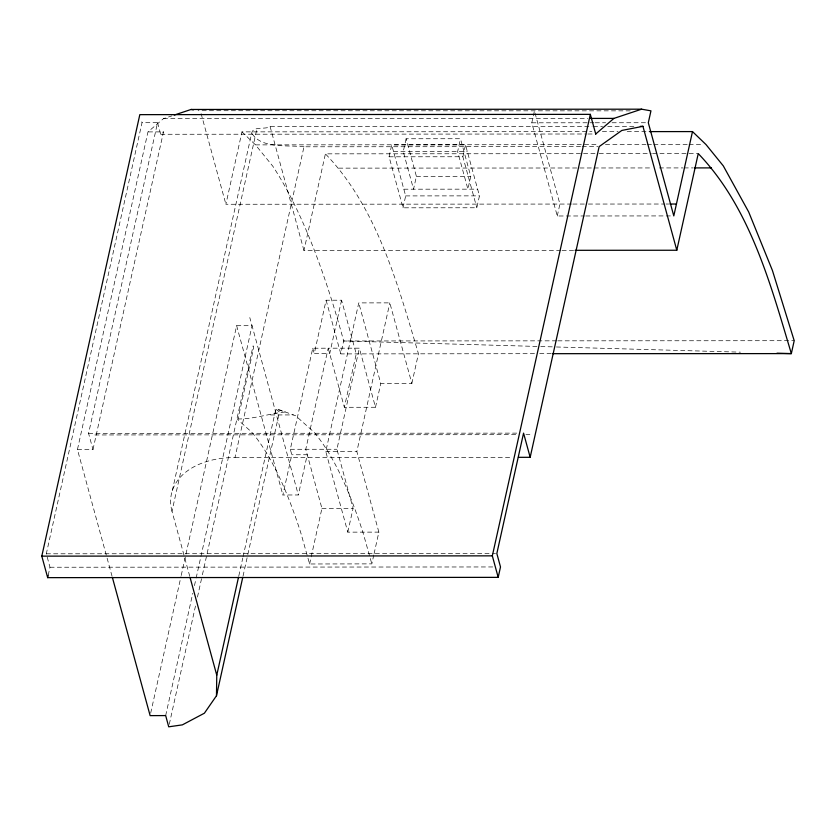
<?xml version="1.0" encoding="UTF-8"?>
<svg xmlns="http://www.w3.org/2000/svg" width="836" height="836" viewBox="0 0 836 836"><rect width="100%" height="100%" fill="white"/><g stroke="black" fill="none" stroke-linecap="round" stroke-linejoin="round"><path stroke-width="0.63" stroke-dasharray="4.18 3.13" d="M373.796 554.989L371.821 563.872L309.613 563.986L300.887 533.086A598.137 147.324 90 0 0 251.552 431.982L237.842 419.745L253.59 347.995L253.109 345.853L202.27 575.419M165.674 715.585L192.771 593.267M194.464 585.628L195.875 579.254M196.157 577.979L252.044 325.695L249.786 317.586M169.28 724.279L195.499 605.954M197.474 597.05L201.988 576.694M309.613 563.986L321.923 508.382L305.767 449.277L328.203 348.194L359.355 348.173L375.5 407.268L344.348 407.289L328.203 348.194L312.758 348.225L290.311 449.287L291.806 454.753L282.871 494.985L298.327 494.975L307.261 454.742L291.806 454.753M557.278 215.991L559.911 204.057L534.434 110.916L531.79 122.808L557.278 215.991L584.468 215.97M48.185 575.335L49.982 567.236L46.314 553.798L142.016 122.704L141.075 119.245M112.066 576.307L77.445 449.538L147.962 131.9L163.407 118.691L171.829 115.88M77.445 449.538L92.984 449.528L88.574 433.403L157.555 122.693L142.016 122.704M92.984 449.528L163.49 131.9L147.962 131.9M571.563 204.057L225.898 204.266L241.97 131.869L591.94 131.649M172.3 490.722L251.73 132.934C253.172 125.787 265.451 129.904 270.101 126.57L592.107 126.361M189.772 576.349L171.997 511.287L256.84 129.152M150.689 713.087L180.942 576.735M181.224 575.461L236.64 325.706L252.044 325.695L298.327 494.975M171.997 511.287A80.141 52.093 12.5 0 1 235 457.501L303.98 146.791L580.863 146.613M560.768 250.319L303.949 250.486L325.403 153.845L582.222 153.688M238.803 575.92L242.764 558.103M243.046 556.828L275.817 409.191L277.291 408.982L295.714 415.805L313.793 431.951A598.137 147.324 90 0 1 363.137 533.054L371.821 563.872M243.025 576.14L247.55 555.783M247.832 554.508L279.464 411.981L275.817 409.191L285.379 411.981C269.307 413.475 253.486 419.369 236.943 418.94L237.842 419.745M341.569 300.208L329.697 353.67L314.242 353.68L326.113 300.218L341.569 300.208L356.261 353.9L344.348 407.289M534.486 353.691L340.806 353.91L343.669 340.973A897.634 221.091 90 0 0 272.776 166.176L255.502 144.879L241.97 131.869M389.074 156.802L391.718 144.9L465.506 144.847L479.456 195.864L476.823 207.767L403.025 207.809L389.074 156.802L462.872 156.75L476.823 207.767M374.079 553.714L378.865 532.124L347.797 532.145L325.779 451.555L358.759 302.893L389.827 302.872L411.855 383.463L380.777 383.484L358.759 302.893M347.797 532.145L353.074 508.361L336.918 449.266L359.355 348.173M406.108 138.755L403.255 151.609L413.538 189.197L416.391 176.344L406.108 138.755L460.479 138.724L470.762 176.312L467.909 189.155L457.637 151.567L460.479 138.724M403.025 207.809L405.669 195.906L391.718 144.9M378.865 532.124L356.847 451.534L389.827 302.872M375.5 407.268L380.777 383.484M411.855 383.463L418.449 353.722C397.675 284.146 377.057 207.547 325.403 153.845M462.872 156.75L465.506 144.847M157.555 122.693L160.721 134.272L163.49 131.9M630.24 110.854L198.09 110.707M163.407 118.691L587.812 118.419M531.79 122.808L588.753 122.767M590.049 122.767L593.936 122.767M595.232 122.767L605.588 122.756M612.057 122.756L648.308 122.735M593.414 126.361L602.537 126.361M607.751 126.351L636.436 126.34M602.39 131.639L618.055 131.628M627.199 131.628L649.405 131.607M160.721 134.272L586.59 134M587.896 134L593.1 134M255.502 144.879L597.635 144.659M605.473 144.649L645.956 144.628M647.263 144.628L652.488 144.628M653.794 144.628L687.746 144.597M689.052 144.597L703.41 144.597M582.169 146.613L597.845 146.603M393.547 151.609L467.345 151.567M583.528 153.678L597.865 153.678M599.172 153.667L651.317 153.636M652.623 153.636L687.819 153.615M689.125 153.615L698.248 153.605M338.643 168.141L592.86 167.973M594.166 167.973L651.526 167.942M659.343 167.931L682.813 167.921M684.12 167.921L693.243 167.911M416.391 176.344L470.762 176.312M403.83 189.197L477.628 189.155M405.669 195.906L479.456 195.864M572.859 204.057L587.102 204.047M588.387 204.047L664.777 204.026M666.073 204.026L668.664 204.026M585.764 215.97L672.499 215.918M562.074 250.319L573.809 250.309M556.536 340.837L343.669 340.973L539.439 346.501M557.842 340.837L794.2 340.691M539.701 353.68L551.436 353.68M270.603 414.949L293.363 414.928M88.574 433.403L517.056 433.132M94.886 434.95L516.847 434.678M525.969 434.678L529.878 434.668M290.311 449.287L336.918 449.266M325.779 451.555L356.847 451.534M235 457.501L511.883 457.323M321.923 508.382L353.074 508.361M46.314 553.798L495.529 553.516M49.982 567.236L492.676 566.954M303.98 146.791C288.232 144.774 260.748 149.153 251.73 132.934M540.746 346.532L555.104 346.94M556.41 346.982L740.435 352.165M326.113 300.218L340.806 353.91M201.11 113.644L225.898 204.266M270.101 126.57L303.949 250.486M312.758 348.225L314.242 353.68M236.64 325.706L282.871 494.985"/><path stroke-width="1.25" d="M112.411 577.561L150.125 715.626L165.674 715.585L168.715 726.818L182.373 724.864L204.392 713.202L216.472 695.761L216.764 675.185L238.521 577.185M518.414 457.323L530.17 457.313L523.566 433.132L496.835 553.516L500.503 566.954L498.193 577.362L47.673 577.645L41.8 556.139L139.821 114.647L590.341 114.354L595.755 134.147M47.673 577.645L48.185 575.335M216.472 695.761L242.743 577.415M498.193 577.362L492.331 555.856L590.341 114.354M530.17 457.313L599.151 146.603L621.827 130.447L642.947 126.33L676.794 250.246L575.105 250.309M649.405 131.607L692.49 131.586L673.795 215.918L648.308 122.735L650.951 110.843L641.599 109.182L191.068 109.464L174.233 115.075M676.794 250.246L698.248 153.605C749.934 207.338 770.552 283.989 791.337 353.607L552.742 353.68M595.713 133.99L613.927 118.398L641.599 109.182M590.425 118.419L613.927 118.398M640.345 126.33L642.947 126.33M694.549 167.911L711.488 167.9M669.96 204.026L676.439 204.026M41.8 556.139L492.331 555.856M776.978 353.2L791.337 353.607L794.2 340.691L772.433 270.509L748.669 211.936L723.307 165.894L706.023 144.586L692.49 131.586M191.068 109.464L193.409 109.882M190.106 577.603L216.764 675.185"/></g></svg>
